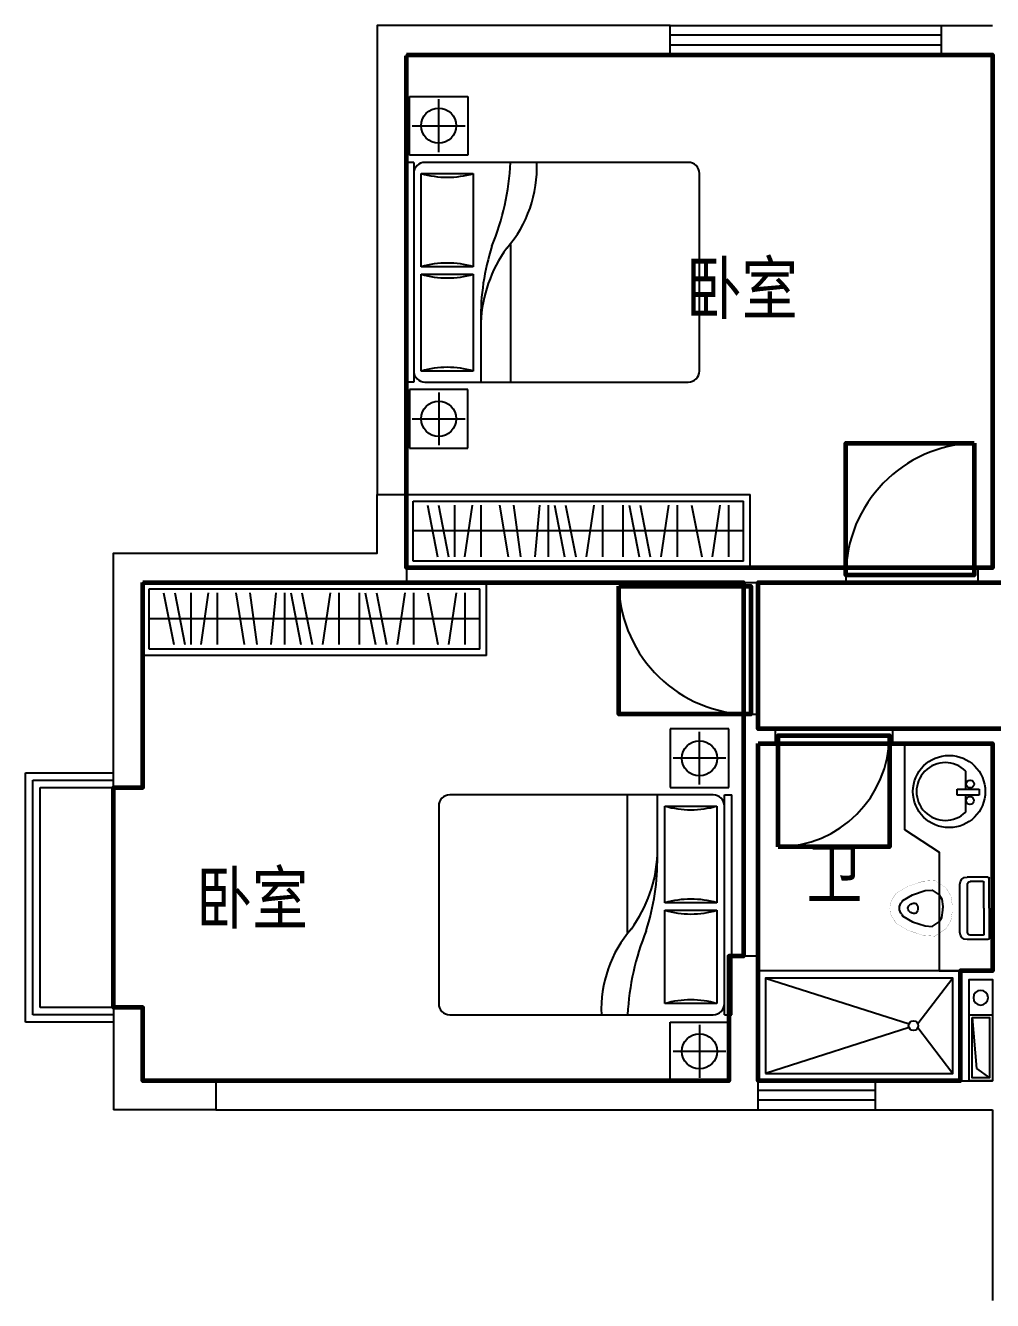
# Model space of a CAD drawing. Extents: x -355483 to -326583, y -641147 to -611949.
# Drawn here: x -355483 to -348883, y -621849 to -613149 of the extents above; entities that cross this region are included whole.
import ezdxf
from ezdxf.enums import TextEntityAlignment as Align

# ---------------------------------------------------------------- set-up
doc = ezdxf.new("R2010")
doc.units = 0
doc.header["$LTSCALE"] = 1000
doc.header["$MEASUREMENT"] = 0
doc.layers.get('0').update_dxf_attribs({"linetype": 'CONTINUOUS'})
for name, color, linetype, lineweight in [('GT_卧室', 1, 'CONTINUOUS', 60), ('GT_卫生间', 5, 'CONTINUOUS', 60), ('GT_过道', 30, 'CONTINUOUS', 60), ('GT_门', 245, 'CONTINUOUS', 60)]:
    doc.layers.add(name, color=color, linetype=linetype, lineweight=lineweight)
for name, color, linetype in [('JG', 8, 'CONTINUOUS'), ('PUB_TEXT', 7, 'CONTINUOUS'), ('WALL', 2, 'CONTINUOUS'), ('WC', 243, 'CONTINUOUS'), ('WINDOW', 3, 'CONTINUOUS'), ('WINDOW_TEXT', 7, 'CONTINUOUS')]:
    doc.layers.add(name, color=color, linetype=linetype)
doc.styles.add('-黑体', font='simhei.ttf', dxfattribs={"width": 0.7})
doc.styles.add('DIM_FONT', font='ROMAND.shx', dxfattribs={"width": 0.7})
doc.styles.add('SIMPLEX', font='SIMPLEX.SHX')
doc.styles.get("Standard").update_dxf_attribs({"font": 'GBENOR', "bigfont": 'GBCBIG'})

# ---------------------------------------------------------------- blocks, each defined once
blk = doc.blocks.new('A$C766825E1')
at = {"layer": 'JG'}
for p, q in [((0, 499.5), (2345.9, 499.5)), ((0, 0), (0, 499.5)), ((45, 454.5), (2300.9, 454.5)), ((45, 45), (45, 454.5)), ((2300.9, 45), (2300.9, 454.5)), ((2345.9, 0), (2345.9, 499.5)), ((142.6, 428), (212, 74.6)), ((218.6, 428), (288, 74.6)), ((330.8, 74.6), (330.8, 428)), ((447.7, 428), (396.4, 74.6)), ((509.4, 74.6), (509.4, 428)), ((695.6, 74.6), (637.7, 428)), ((731.7, 428), (779.2, 74.6)), ((908.5, 428), (875.3, 74.6)), ((970.3, 74.6), (970.3, 428)), ((1010.2, 428), (1079.5, 74.6)), ((1086.2, 428), (1155.5, 74.6)), ((1278.9, 428), (1227.6, 74.6)), ((1340.7, 74.6), (1340.7, 428)), ((1479.2, 74.6), (1479.2, 428)), ((1519.1, 428), (1588.5, 74.6)), ((1595.1, 428), (1664.5, 74.6)), ((1787.9, 428), (1736.6, 74.6)), ((1849.6, 74.6), (1849.6, 428)), ((1946, 428), (2015.3, 74.6)), ((2138.8, 428), (2087.5, 74.6)), ((2200.5, 74.6), (2200.5, 428)), ((2298.8, 251.2), (45, 251.2)), ((2300.9, 45), (45, 45)), ((2345.9, 0), (0, 0))]:
    blk.add_line(p, q, dxfattribs=at)
at = {"layer": 'JG', "style": 'DIM_FONT', "text_generation_flag": 4, "width": 0.8, "flags": 9}
for tag in ['XSIZE', 'YSIZE']:
    blk.add_attdef(tag, (2345.9, 0), '', height=0.5, rotation=180, dxfattribs=at)
blk = doc.blocks.new('A$C316D69A5')
at = {"layer": 'JG'}
for p, q in [((20, 2400), (420, 2400)), ((20, 2000), (20, 2400)), ((220, 2020), (220, 2380)), ((420, 2400), (420, 2000)), ((40, 2200), (400, 2200)), ((50, 1950), (0, 1950)), ((0, 1950), (0, 450)), ((420, 2000), (20, 2000)), ((50, 1950), (50, 450)), ((1923.8, 1950), (126.2, 1950)), ((100.8, 1873.8), (456.4, 1873.8)), ((100.8, 1237.4), (100.8, 1873.8)), ((456.4, 1873.8), (456.4, 1237.4)), ((2000, 526.2), (2000, 1873.8)), ((710.4, 1389.8), (710.4, 450)), ((456.4, 1237.4), (100.8, 1237.4)), ((100.8, 1186.6), (456.4, 1186.6)), ((100.8, 526.2), (100.8, 1186.6)), ((456.4, 1186.6), (456.4, 526.2)), ((507.2, 869.1), (507.2, 450)), ((456.4, 526.2), (100.8, 526.2)), ((50, 450), (0, 450)), ((126.2, 450), (1923.8, 450)), ((420, 400), (20, 400)), ((20, 400), (20, 0)), ((220, 380), (220, 20)), ((420, 0), (420, 400)), ((40, 200), (400, 200)), ((20, 0), (420, 0))]:
    blk.add_line(p, q, dxfattribs=at)
for centre in [(220, 2200), (220, 200)]:
    blk.add_circle(centre, 120, dxfattribs=at)
for centre, radius, start, end in [((126.2, 1873.8), 76.2, 90, 180), ((-1016.8, 2032.4), 1729.2, 337.73165, 357.27004), ((53, 1913.8), 837.4, 318.99818, 2.47753), ((1923.8, 1873.8), 76.2, 360, 90), ((278.6, 2483.4), 635, 253.73979, 286.2602), ((2101.1, 889.7), 1594, 162.19663, 180.74184), ((1440, 815), 933.8, 143.95969, 177.46022), ((278.6, 627.8), 635, 73.73979, 106.2602), ((278.6, 1796.2), 635, 253.73979, 286.2602), ((126.2, 526.2), 76.2, 180, 270), ((278.6, -83.4), 635, 73.73979, 106.2602), ((1923.8, 526.2), 76.2, 270, 360)]:
    blk.add_arc(centre, radius, start, end, dxfattribs=at)
at = {"layer": 'JG', "style": 'DIM_FONT', "text_generation_flag": 2, "width": 0.8, "flags": 9}
for tag in ['YSIZE', 'XSIZE']:
    blk.add_attdef(tag, (0, 1950), '', height=0.5, rotation=180, dxfattribs=at)
at = {"layer": 'JG', "style": 'DIM_FONT', "width": 0.8, "flags": 9}
for tag in ['YSIZE', 'XSIZE']:
    blk.add_attdef(tag, (20, 2000), '', height=0.5, rotation=360, dxfattribs=at)
at = {"layer": 'JG', "style": 'DIM_FONT', "oblique": -180, "text_generation_flag": 4, "width": 0.8, "flags": 9}
for tag in ['YSIZE', 'XSIZE']:
    blk.add_attdef(tag, (20, 400), '', height=0.5, rotation=360, dxfattribs=at)
blk = doc.blocks.new('M_E33IEP')
for p, q in [((135.1, 135.3), (135.1, 19.6)), ((43.6, -21.1), (43.6, 19.6)), ((43.6, 19.6), (193.6, 19.6)), ((193.6, 19.6), (193.6, -21.1)), ((193.6, -21.1), (43.6, -21.1)), ((135.1, -21.1), (135.1, -144.4))]:
    blk.add_line(p, q)
for centre, radius in [((248.3, -4.6), 246.4), ((105.9, 56.4), 26.7), ((104.6, -55.4), 26.7)]:
    blk.add_circle(centre, radius)
blk.add_arc((273.7, -4.6), 196.9, 225.25267, 134.74733)
at = {"style": 'DIM_FONT', "width": 0.8, "flags": 9}
for tag in ['YSIZE', 'XSIZE']:
    blk.add_attdef(tag, (0, 0), '', height=0.5, dxfattribs=at)
at = {"width": 0.8, "flags": 9}
for tag in ['XSIZE', 'YSIZE']:
    blk.add_attdef(tag, (1.9, -251), '', height=150, dxfattribs=at)
blk = doc.blocks.new('M_E7')
for p, q in [((-10, 111.7), (-151.3, 111.7)), ((0, -101.7), (0, 101.7)), ((-201.3, 61.7), (-201.3, -265.1)), ((-149.8, 60.8), (-149.8, -264.1)), ((-41.4, 80.8), (-129.8, 80.8)), ((-36.4, -101.7), (-36.4, 75.8)), ((-36.4, -101.7), (-36.4, -279.1)), ((0, -101.7), (0, -305.1)), ((-10, -315.1), (-151.3, -315.1)), ((-41.4, -284.1), (-129.8, -284.1))]:
    blk.add_line(p, q)
at = {"const_width": 1}
for points in [[(-651.5, -24.2), (-636.8, -1.2), (-550.4, 50.7), (-450.5, 83.3), (-371.3, 88.4), (-294, 36.9), (-262.2, -17.7), (-251.9, -84.3), (-251.9, -101.7)], [(-650.7, -180.4), (-636.8, -202.2), (-550.4, -254.1), (-450.5, -286.7), (-371.3, -291.8), (-294, -240.3), (-262.2, -185.7), (-251.9, -119.1), (-251.9, -101.7)]]:
    blk.add_lwpolyline(points, dxfattribs=at)
for points in [[(-596.6, -59.2), (-590.1, -49.1), (-523.1, -8.9), (-438.1, 18.9), (-389.1, 22), (-342.7, -8.9), (-324.7, -39.9), (-317, -89.3), (-317, -101.7)], [(-595.8, -145.3), (-590.1, -154.2), (-523.1, -194.5), (-438.1, -222.3), (-389.1, -225.4), (-342.7, -194.5), (-324.7, -163.5), (-317, -114), (-317, -101.7)]]:
    blk.add_lwpolyline(points)
blk.add_lwpolyline([(-644.2, -14.8, 0.39866), (-642.7, -190.6, 0.39866)], format="xyb", dxfattribs=at)
for centre, radius, start, end in [((-151.3, 61.7), 50, 90, 180), ((-10, 101.7), 10, 0, 90), ((-129.8, 60.8), 20, 90, 180), ((-41.4, 75.8), 5, 0, 90), ((-550.8, -101.9), 62.6, 137.03811, 223.97897), ((-510.5, -114.3), 47.8, 77.26414, 164.66522), ((-541.2, -102.8), 54.1, 1.1332, 40.38164), ((-510.5, -89), 47.8, 195.33478, 282.73586), ((-541.2, -100.6), 54.1, 319.61836, 358.8668), ((-151.3, -265.1), 50, 180, 270), ((-129.8, -264.1), 20, 180, 270), ((-41.4, -279.1), 5, 270, 0), ((-10, -305.1), 10, 270, 0)]:
    blk.add_arc(centre, radius, start, end)
at = {"width": 0.8, "flags": 9}
for tag in ['XSIZE', 'YSIZE']:
    blk.add_attdef(tag, (0, 0), '', height=0.5, dxfattribs=at)
blk = doc.blocks.new('M_A2ZXL')
blk.add_line((-0.4717, 0), (-0.4717, -0.9996))
blk.add_arc((-0.5, 0), 1, 271.62314, 0)
blk = doc.blocks.new('_DBLK')
blk.add_line((-0.45, 0), (-0.45, -0.95))
blk.add_arc((-0.45, 0), 0.95, 270, 0)
at = {"layer": 'WINDOW_TEXT', "style": 'SIMPLEX', "flags": 9}
blk.add_attdef('A', text='', height=1, dxfattribs=at).set_placement((0, 1.5), align=Align.MIDDLE)
blk = doc.blocks.new('_WBLK')
for p, q in [((-0.5, 0.5), (0.5, 0.5)), ((0.5, 0.167), (-0.5, 0.167)), ((0.5, -0.167), (-0.5, -0.167)), ((-0.5, -0.5), (0.5, -0.5))]:
    blk.add_line(p, q)
at = {"layer": 'WINDOW_TEXT', "style": 'SIMPLEX', "flags": 9}
blk.add_attdef('A', text='', height=1, dxfattribs=at).set_placement((0, 1.5), align=Align.MIDDLE)
blk = doc.blocks.new('A$C46BA648A')
at = {"color": 1}
for p, q in [((50.3, 667.8), (140, 730)), ((20, 320), (50.3, 667.8)), ((0, 300), (160, 300))]:
    blk.add_line(p, q, dxfattribs=at)
for points in [[(0, 60), (160, 60), (160, 750), (0, 750)], [(20, 320), (140, 320), (140, 730), (20, 730)]]:
    blk.add_lwpolyline(points, close=True, dxfattribs=at)
blk.add_circle((79.5, 184.1), 50, dxfattribs=at)
at = {"layer": 'WALL', "linetype": 'Continuous'}
for points in [[(-60, 750), (-60, 0), (160, 0)], [(0, 750), (0, 60), (160, 60)]]:
    blk.add_lwpolyline(points, dxfattribs=at)

msp = doc.modelspace()

# ---------------------------------------------------------------- linework, layer by layer
at = {"layer": 'GT_卧室'}
for points in [[(-352883.1, -613349), (-348883.1, -613349), (-348883.1, -616849), (-352883.1, -616849), (-352883.1, -613355.8)], [(-354683.1, -616949), (-350583.1, -616949), (-350583.1, -619499), (-350683.1, -619499), (-350683.1, -620349), (-354683.1, -620349), (-354683.1, -619849), (-354883.1, -619849), (-354883.1, -618349), (-354683.1, -618349), (-354683.1, -616949)]]:
    msp.add_lwpolyline(points, dxfattribs=at)
at = {"layer": 'GT_卫生间'}
msp.add_lwpolyline([(-350483.1, -618049), (-348883.1, -618049), (-348883.1, -619599), (-349103.1, -619599), (-349103.1, -620349), (-350483.1, -620349), (-350483.1, -618049)], dxfattribs=at)
at = {"layer": 'GT_过道'}
msp.add_lwpolyline([(-344683.1, -616949), (-344683.1, -617949), (-350483.1, -617949), (-350483.1, -616949), (-344683.1, -616949)], dxfattribs=at)
at = {"layer": 'GT_门'}
for points in [[(-349008.6, -615999.4), (-349008.6, -616899), (-349883.1, -616899), (-349883.1, -615999.4), (-349008.6, -615999.4)], [(-351432.8, -616974.5), (-350533.1, -616974.5), (-350533.1, -617849), (-351432.8, -617849), (-351432.8, -616974.5)], [(-350346.8, -618753.6), (-350346.8, -617993.6), (-349586.8, -617993.6), (-349586.8, -618753.6), (-350346.8, -618753.6)]]:
    msp.add_lwpolyline(points, dxfattribs=at)
at = {"layer": 'WALL'}
for p, q in [((-349233.1, -613149), (-348883.1, -613149)), ((-349233.1, -613149), (-349233.1, -613349)), ((-349233.1, -613349), (-348883.1, -613349)), ((-348883.1, -616849), (-348883.1, -615149)), ((-349883.1, -616849), (-352883.1, -616849)), ((-349883.1, -616849), (-349883.1, -616949)), ((-348883.1, -616849), (-348983.1, -616849)), ((-348983.1, -616849), (-348983.1, -616949)), ((-350583.1, -616949), (-352883.1, -616949)), ((-350583.1, -616949), (-350483.1, -616949)), ((-350583.1, -616949), (-350583.1, -616949)), ((-350483.1, -616949), (-350483.1, -616949)), ((-349883.1, -616949), (-350483.1, -616949)), ((-348783.1, -616949), (-348983.1, -616949)), ((-350583.1, -617849), (-350583.1, -619499)), ((-350583.1, -617849), (-350483.1, -617849)), ((-350483.1, -617849), (-350483.1, -617949)), ((-350364.2, -617949), (-350483.1, -617949)), ((-350364.2, -618049), (-350364.2, -617949)), ((-348783.1, -617949), (-349564.2, -617949)), ((-349564.2, -618049), (-349564.2, -617949)), ((-350364.2, -618049), (-350483.1, -618049)), ((-350483.1, -618049), (-350483.1, -619499)), ((-348883.1, -618049), (-349564.2, -618049)), ((-348883.1, -618049), (-348883.1, -618549)), ((-354683.1, -619849), (-354883.1, -619849)), ((-354883.1, -619849), (-354883.1, -620549)), ((-354683.1, -619849), (-354683.1, -620349)), ((-354183.1, -620349), (-354683.1, -620349)), ((-349683.1, -620349), (-348883.1, -620349)), ((-349683.1, -620349), (-349683.1, -620549)), ((-354183.1, -620549), (-354883.1, -620549)), ((-349683.1, -620549), (-348883.1, -620549))]:
    msp.add_line(p, q, dxfattribs=at)
for points in [[(-353083.1, -613349), (-353083.1, -616349.5), (-352883.1, -616349.5), (-352883.1, -613349), (-351083.1, -613349), (-351083.1, -613149), (-353083.1, -613149)], [(-353083.1, -616349.5), (-352883.1, -616349.5), (-352883.1, -616949), (-354683.1, -616949), (-354683.1, -618349), (-354883.1, -618349), (-354883.1, -616749), (-353083.1, -616749)], [(-350483.1, -620349), (-350483.1, -619499), (-350683.1, -619499), (-350683.1, -620349), (-354183.1, -620349), (-354183.1, -620549), (-350483.1, -620549)]]:
    msp.add_lwpolyline(points, close=True, dxfattribs=at)
at = {"layer": 'WC'}
for p, q in [((-350433.1, -619649), (-349453, -619961)), ((-349153.1, -619649), (-349392.2, -619961)), ((-349453, -619987), (-350433.1, -620299)), ((-349392.2, -619987), (-349153.1, -620299))]:
    msp.add_line(p, q, dxfattribs=at)
for points in [[(-349483.1, -618049), (-349483.1, -618634.9), (-349248.3, -618788.7), (-349248.3, -619599), (-348883.1, -619599)], [(-349678.1, -620349), (-349103.1, -620349), (-349103.1, -619599), (-350483.1, -619599), (-350483.1, -620349), (-350278.1, -620349)]]:
    msp.add_lwpolyline(points, dxfattribs=at)
msp.add_lwpolyline([(-350433.1, -620299), (-349153.1, -620299), (-349153.1, -619649), (-350433.1, -619649)], close=True, dxfattribs=at)
msp.add_circle((-349422.6, -619974), 33, dxfattribs=at)
at = {"layer": 'WINDOW'}
for p, q in [((-351083.1, -613149), (-349233.1, -613149)), ((-349233.1, -613215.7), (-351083.1, -613215.7)), ((-349233.1, -613282.4), (-351083.1, -613282.4)), ((-351083.1, -613349), (-349233.1, -613349)), ((-350386.8, -618043.6), (-349586.8, -618043.6)), ((-355483.1, -618249), (-354883.1, -618249)), ((-355483.1, -619949), (-355483.1, -618249)), ((-355433.1, -618299), (-354883.1, -618299)), ((-355433.1, -619899), (-355433.1, -618299)), ((-355383.1, -618349), (-354883.1, -618349)), ((-355383.1, -619849), (-355383.1, -618349)), ((-354883.1, -618349), (-354883.1, -619849)), ((-354883.1, -619849), (-355383.1, -619849)), ((-354883.1, -619949), (-355483.1, -619949)), ((-354883.1, -619899), (-355433.1, -619899)), ((-348883.1, -620549), (-348883.1, -621849))]:
    msp.add_line(p, q, dxfattribs=at)

# ---------------------------------------------------------------- block references
msp.add_blockref('A$C316D69A5', (-352883.1, -616032.8))
at = {"rotation": 180}
msp.add_blockref('A$C316D69A5', (-350663.1, -617949), dxfattribs=at)
at = {"xscale": -1, "rotation": 180}
msp.add_blockref('A$C46BA648A', (-349043.1, -619599), dxfattribs=at)
at = {"layer": 'WALL', "color": 50}
for p in [(-352883.1, -616849), (-354683.1, -617448.5)]:
    msp.add_blockref('A$C766825E1', p, dxfattribs=at)
at = {"layer": 'WC', "extrusion": (0, 0, -1), "xscale": -1, "zscale": -1, "rotation": 180}
msp.add_blockref('M_E33IEP', (348931.1, -618380.6), dxfattribs=at)
at = {"layer": 'WC', "xscale": -1, "rotation": 180}
msp.add_blockref('M_E7', (-348905, -619274.6), dxfattribs=at)
at = {"layer": 'WINDOW'}
for name, p, xscale, yscale, zscale in [('M_A2ZXL', (-349433.1, -616899), -900, -900, 900), ('_DBLK', (-349986.8, -617993.6), 800, 800, 800)]:
    msp.add_blockref(name, p, dxfattribs=dict(at, xscale=xscale, yscale=yscale, zscale=zscale))
for name, p, xscale, yscale, zscale, rotation in [('M_A2ZXL', (-350533.1, -617399), 900, 900, 900, 270), ('_WBLK', (-350083.1, -620449), -800, 200, 800, 180)]:
    msp.add_blockref(name, p, dxfattribs=dict(at, xscale=xscale, yscale=yscale, zscale=zscale, rotation=rotation))

# ---------------------------------------------------------------- texts
at = {"layer": 'PUB_TEXT', "linetype": 'Continuous', "style": '-黑体', "width": 0.8}
for s, p in [('卧室', (-350976.3, -615115.8)), ('卫', (-350153.8, -619103.3)), ('卧室', (-354318, -619276.8))]:
    msp.add_text(s, height=350, dxfattribs=at).set_placement(p)

doc.saveas('drawing.dxf')
